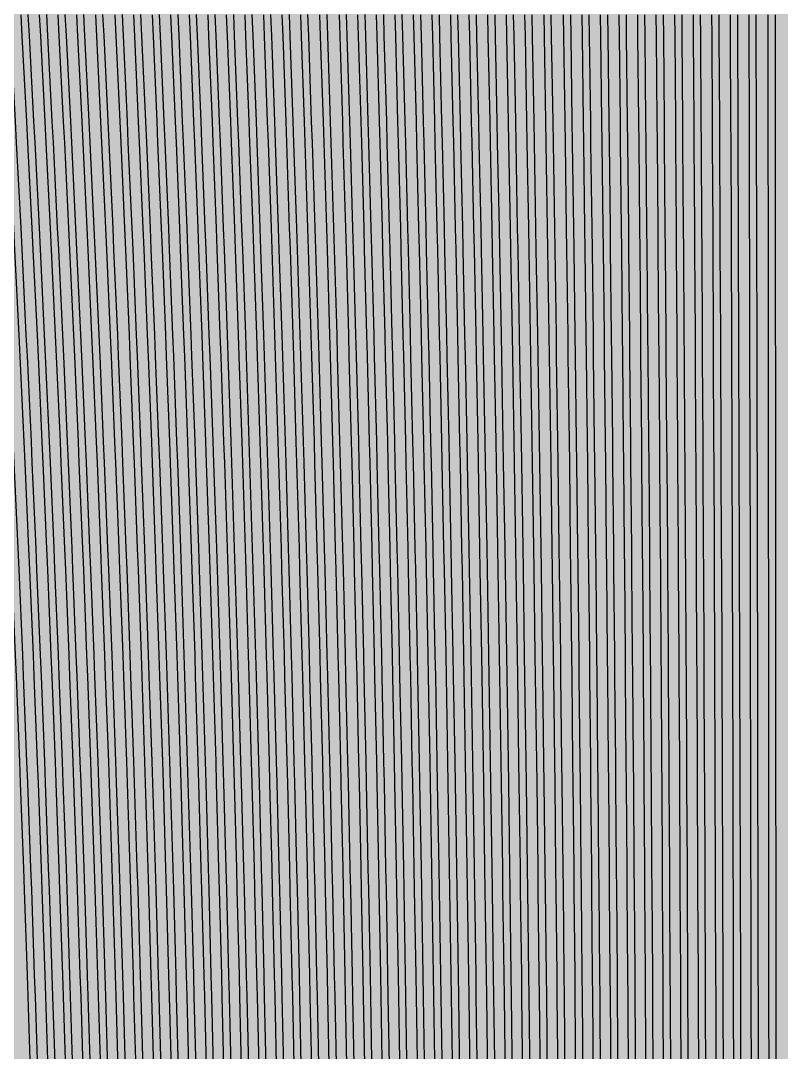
# Model space of a CAD drawing. Header units: metres. Extents: x -7240 to 10960, y -29667 to 1823.
# Drawn here: x 1637.8 to 1860.4, y -17289.4 to -16987.4 of the extents above; entities that cross this region are included whole.
import ezdxf

# ---------------------------------------------------------------- set-up
doc = ezdxf.new("R2010")
doc.units = ezdxf.units.M
doc.layers.add('Metal1', color=4, linetype='CONTINUOUS')
doc.layers.add('Polyimide', color=7, linetype='CONTINUOUS')

msp = doc.modelspace()

# ---------------------------------------------------------------- hatches: boundary and pattern name
at = {"layer": 'Polyimide'}
msp.add_hatch(color=7, dxfattribs=at).paths.add_polyline_path([(4088.45, -11806.89), (4098.72, -11851.21), (4115.58, -11893.47), (4138.63, -11932.7), (4167.35, -11967.99), (4201.08, -11998.53), (4239.03, -12023.62), (4280.35, -12042.68), (4349.18, -12073.73), (4413.2, -12113.76), (4471.26, -12162.04), (4522.3, -12217.69), (4565.39, -12279.7), (4599.74, -12346.94), (4624.73, -12418.19), (4639.91, -12492.16), (4645, -12567.5), (4639.91, -12642.84), (4624.73, -12716.8), (4599.74, -12788.06), (4565.39, -12855.3), (4522.3, -12917.31), (4471.26, -12972.96), (4413.2, -13021.24), (4349.18, -13061.27), (4280.35, -13092.32), (4239.03, -13111.38), (4201.08, -13136.47), (4167.35, -13167.01), (4138.63, -13202.3), (4115.58, -13241.52), (4098.72, -13283.78), (4088.45, -13328.11), (4085, -13373.48), (4085, -13567.5), (4099.45, -13861.55), (4142.64, -14152.77), (4214.18, -14438.35), (4313.36, -14715.55), (4439.24, -14981.69), (4590.59, -15234.21), (4765.97, -15470.68), (4963.68, -15688.82), (5181.82, -15886.53), (5418.29, -16061.91), (5670.81, -16213.26), (5936.95, -16339.14), (6214.15, -16438.32), (6499.73, -16509.85), (6790.95, -16553.05), (7085, -16567.5), (9960.38, -16567.5), (10038.79, -16571.35), (10116.45, -16582.87), (10192.6, -16601.95), (10266.52, -16628.4), (10337.49, -16661.96), (10404.83, -16702.32), (10467.89, -16749.09), (10526.06, -16801.81), (10578.78, -16859.98), (10625.55, -16923.04), (10665.91, -16990.38), (10699.48, -17061.35), (10725.93, -17135.27), (10745, -17211.43), (10756.52, -17289.08), (10760.38, -17367.5), (10760.38, -21957.3), (10721.61, -22012.91), (10685.97, -22070.59), (10653.58, -22130.14), (10624.53, -22191.39), (10598.92, -22254.16), (10576.82, -22318.25), (10558.3, -22383.46), (10543.41, -22449.6), (10532.21, -22516.46), (10524.72, -22583.84), (10520.97, -22651.53), (10520.97, -22719.32), (10524.72, -22787.01), (10532.21, -22854.38), (10543.41, -22921.24), (10558.3, -22987.38), (10576.82, -23052.6), (10598.92, -23116.68), (10624.53, -23179.45), (10653.58, -23240.71), (10685.97, -23300.26), (10721.61, -23357.93), (10760.38, -23413.54), (10760.38, -28667.5), (10756.52, -28745.91), (10745, -28823.57), (10725.93, -28899.73), (10699.48, -28973.65), (10665.91, -29044.62), (10625.55, -29111.96), (10578.78, -29175.01), (10526.06, -29233.19), (10467.89, -29285.91), (10404.83, -29332.68), (10337.49, -29373.04), (10266.52, -29406.6), (10192.6, -29433.05), (10116.45, -29452.13), (10038.79, -29463.65), (9960.38, -29467.5), (-6239.63, -29467.5), (-6318.04, -29463.65), (-6395.7, -29452.13), (-6471.85, -29433.05), (-6545.77, -29406.6), (-6616.74, -29373.04), (-6684.08, -29332.68), (-6747.14, -29285.91), (-6805.31, -29233.19), (-6858.03, -29175.01), (-6904.8, -29111.96), (-6945.16, -29044.62), (-6978.73, -28973.65), (-7005.18, -28899.73), (-7024.25, -28823.57), (-7035.77, -28745.91), (-7039.63, -28667.5), (-7039.63, -23426.32), (-6999.36, -23370.07), (-6962.33, -23311.63), (-6928.66, -23251.2), (-6898.45, -23188.96), (-6871.81, -23125.12), (-6848.81, -23059.88), (-6829.53, -22993.44), (-6814.04, -22926.02), (-6802.37, -22857.83), (-6794.57, -22789.09), (-6790.67, -22720.02), (-6790.67, -22650.84), (-6794.57, -22581.77), (-6802.37, -22513.03), (-6814.04, -22444.84), (-6829.53, -22377.42), (-6848.81, -22310.98), (-6871.81, -22245.74), (-6898.45, -22181.89), (-6928.66, -22119.66), (-6962.33, -22059.22), (-6999.36, -22000.79), (-7039.63, -21944.54), (-7039.63, -17367.5), (-7035.77, -17289.08), (-7024.25, -17211.43), (-7005.18, -17135.27), (-6978.73, -17061.35), (-6945.16, -16990.38), (-6904.8, -16923.04), (-6858.03, -16859.98), (-6805.31, -16801.81), (-6747.14, -16749.09), (-6684.08, -16702.32), (-6616.74, -16661.96), (-6545.77, -16628.4), (-6471.85, -16601.95), (-6395.7, -16582.87), (-6318.04, -16571.35), (-6239.63, -16567.5), (-3334, -16567.5), (-3039.95, -16553.05), (-2748.73, -16509.85), (-2463.15, -16438.32), (-2185.95, -16339.14), (-1919.81, -16213.26), (-1667.29, -16061.91), (-1430.82, -15886.53), (-1212.68, -15688.82), (-1014.97, -15470.68), (-839.59, -15234.21), (-688.24, -14981.69), (-562.36, -14715.55), (-463.18, -14438.35), (-391.64, -14152.77), (-348.45, -13861.55), (-334, -13567.5), (-334, -13373.48), (-337.45, -13328.11), (-347.72, -13283.78), (-364.58, -13241.52), (-387.63, -13202.3), (-416.35, -13167.01), (-450.08, -13136.47), (-488.03, -13111.38), (-529.35, -13092.32), (-529.35, -13092.32), (-598.18, -13061.27), (-662.2, -13021.24), (-720.26, -12972.96), (-771.3, -12917.31), (-814.39, -12855.3), (-848.74, -12788.06), (-873.73, -12716.8), (-888.91, -12642.84), (-894, -12567.5), (-888.91, -12492.16), (-873.73, -12418.19), (-848.74, -12346.94), (-814.39, -12279.7), (-771.3, -12217.69), (-720.26, -12162.04), (-662.2, -12113.76), (-598.18, -12073.73), (-529.35, -12042.68), (-488.03, -12023.62), (-450.08, -11998.53), (-416.35, -11967.99), (-387.63, -11932.7), (-364.58, -11893.47), (-347.72, -11851.21), (-337.45, -11806.89), (-334, -11761.52), (-334, -11074.31), (-337.45, -11028.94), (-347.72, -10984.62), (-364.58, -10942.36), (-387.63, -10903.13), (-416.35, -10867.84), (-450.08, -10837.3), (-488.03, -10812.21), (-529.35, -10793.16), (-529.35, -10793.16), (-598.18, -10762.1), (-662.2, -10722.07), (-720.26, -10673.8), (-771.3, -10618.15), (-814.39, -10556.13), (-848.74, -10488.89), (-873.73, -10417.64), (-888.91, -10343.67), (-894, -10268.33), (-888.91, -10192.99), (-873.73, -10119.03), (-848.74, -10047.77), (-814.39, -9980.53), (-771.3, -9918.52), (-720.26, -9862.87), (-662.2, -9814.59), (-598.18, -9774.56), (-529.35, -9743.51), (-488.03, -9724.45), (-450.08, -9699.36), (-416.35, -9668.82), (-387.63, -9633.53), (-364.58, -9594.31), (-347.72, -9552.05), (-337.45, -9507.72), (-334, -9462.35), (-334, -8775.14), (-337.45, -8729.78), (-347.72, -8685.45), (-364.58, -8643.19), (-387.63, -8603.96), (-416.35, -8568.68), (-450.08, -8538.14), (-488.03, -8513.05), (-529.35, -8493.99), (-529.35, -8493.99), (-598.18, -8462.94), (-662.2, -8422.91), (-720.26, -8374.63), (-771.3, -8318.98), (-814.39, -8256.97), (-848.74, -8189.73), (-873.73, -8118.47), (-888.91, -8044.5), (-894, -7969.17), (-888.91, -7893.83), (-873.73, -7819.86), (-848.74, -7748.61), (-814.39, -7681.36), (-771.3, -7619.35), (-720.26, -7563.7), (-662.2, -7515.42), (-598.18, -7475.4), (-529.35, -7444.34), (-529.35, -7444.34), (-488.03, -7425.28), (-450.08, -7400.2), (-416.35, -7369.66), (-387.63, -7334.37), (-364.58, -7295.14), (-347.72, -7252.88), (-337.45, -7208.56), (-334, -7163.19), (-334, -6475.98), (-337.45, -6430.61), (-347.72, -6386.29), (-364.58, -6344.02), (-387.63, -6304.8), (-416.35, -6269.51), (-450.08, -6238.97), (-488.03, -6213.88), (-529.35, -6194.82), (-529.35, -6194.82), (-598.18, -6163.77), (-662.2, -6123.74), (-720.26, -6075.46), (-771.3, -6019.81), (-814.39, -5957.8), (-848.74, -5890.56), (-873.73, -5819.31), (-888.91, -5745.34), (-894, -5670), (-888.91, -5594.66), (-873.73, -5520.69), (-848.74, -5449.44), (-814.39, -5382.2), (-771.3, -5320.19), (-720.26, -5264.54), (-662.2, -5216.26), (-598.18, -5176.23), (-529.35, -5145.18), (-529.35, -5145.18), (-488.03, -5126.12), (-450.08, -5101.03), (-416.35, -5070.49), (-387.63, -5035.2), (-364.58, -4995.98), (-347.72, -4953.71), (-337.45, -4909.39), (-334, -4864.02), (-334, 380), (-334, 1522.5), (-289, 1522.5), (-288.78, 1515.63), (-288.1, 1508.79), (-286.98, 1502.02), (-285.42, 1495.32), (-283.43, 1488.75), (-281.01, 1482.32), (-278.17, 1476.06), (-274.93, 1470), (-271.3, 1464.17), (-267.3, 1458.58), (-262.94, 1453.27), (-258.25, 1448.25), (-253.23, 1443.56), (-247.92, 1439.2), (-242.33, 1435.2), (-236.5, 1431.57), (-230.44, 1428.33), (-224.18, 1425.49), (-217.75, 1423.07), (-211.18, 1421.08), (-204.48, 1419.52), (-197.71, 1418.4), (-190.87, 1417.72), (-184, 1417.5), (-177.13, 1417.72), (-170.29, 1418.4), (-163.52, 1419.52), (-156.82, 1421.08), (-150.25, 1423.07), (-143.82, 1425.49), (-137.56, 1428.33), (-131.5, 1431.57), (-125.67, 1435.2), (-120.08, 1439.2), (-114.77, 1443.56), (-109.75, 1448.25), (-105.06, 1453.27), (-100.7, 1458.58), (-96.7, 1464.17), (-93.07, 1470), (-89.83, 1476.06), (-86.99, 1482.32), (-84.57, 1488.75), (-82.58, 1495.32), (-81.02, 1502.02), (-79.9, 1508.79), (-79.22, 1515.63), (-79, 1522.5), (1786, 1522.5), (3835, 1522.5), (3835.21, 1529.04), (3835.86, 1535.55), (3836.92, 1542.01), (3838.41, 1548.38), (3840.31, 1554.64), (3842.61, 1560.77), (3845.31, 1566.73), (3848.4, 1572.5), (3851.85, 1578.06), (3855.66, 1583.38), (3859.82, 1588.43), (3864.29, 1593.21), (3869.07, 1597.68), (3874.12, 1601.84), (3879.44, 1605.65), (3885, 1609.1), (3890.77, 1612.19), (3896.73, 1614.89), (3902.86, 1617.19), (3909.12, 1619.09), (3915.49, 1620.58), (3921.95, 1621.64), (3928.46, 1622.29), (3935, 1622.5), (3941.54, 1622.29), (3948.05, 1621.64), (3954.51, 1620.58), (3960.88, 1619.09), (3967.14, 1617.19), (3973.27, 1614.89), (3979.23, 1612.19), (3985, 1609.1), (3990.56, 1605.65), (3995.88, 1601.84), (4000.93, 1597.68), (4005.71, 1593.21), (4010.18, 1588.43), (4014.34, 1583.38), (4018.15, 1578.06), (4021.6, 1572.5), (4024.69, 1566.73), (4027.39, 1560.77), (4029.69, 1554.64), (4031.59, 1548.38), (4033.08, 1542.01), (4034.14, 1535.55), (4034.79, 1529.04), (4035, 1522.5), (4085, 1522.5), (4085, 380), (4085, 330), (4085, -4864.02), (4088.45, -4909.39), (4098.72, -4953.71), (4115.58, -4995.98), (4138.63, -5035.2), (4167.35, -5070.49), (4201.08, -5101.03), (4239.03, -5126.12), (4280.35, -5145.18), (4280.35, -5145.18), (4349.18, -5176.23), (4413.2, -5216.26), (4471.26, -5264.54), (4522.3, -5320.19), (4565.39, -5382.2), (4599.74, -5449.44), (4624.73, -5520.69), (4639.91, -5594.66), (4645, -5670), (4639.91, -5745.34), (4624.73, -5819.31), (4599.74, -5890.56), (4565.39, -5957.8), (4522.3, -6019.81), (4471.26, -6075.46), (4413.2, -6123.74), (4349.18, -6163.77), (4280.35, -6194.82), (4239.03, -6213.88), (4201.08, -6238.97), (4167.35, -6269.51), (4138.63, -6304.8), (4115.58, -6344.02), (4098.72, -6386.29), (4088.45, -6430.61), (4085, -6475.98), (4085, -11761.52), (4088.45, -11806.89)])

# ---------------------------------------------------------------- linework, layer by layer
at = {"layer": 'Metal1'}
for points in [[(1640.78, -17298.08), (1639.98, -17273.09), (1639.77, -17266.84), (1638.91, -17241.85), (1638.68, -17235.61), (1637.75, -17210.62), (1637.51, -17204.37), (1636.52, -17179.38), (1636.26, -17173.13), (1635.2, -17148.14), (1634.93, -17141.89), (1633.8, -17116.9), (1633.51, -17110.65), (1632.32, -17085.66), (1632.01, -17079.41), (1630.76, -17054.42), (1630.43, -17048.18), (1629.11, -17023.19), (1628.77, -17016.94), (1627.37, -16991.95), (1627.02, -16985.7)], [(1629.01, -16985.58), (1629.37, -16991.84), (1630.77, -17016.83), (1631.11, -17023.08), (1632.43, -17048.07), (1632.75, -17054.32), (1634.01, -17079.32), (1634.32, -17085.57), (1635.51, -17110.56), (1635.8, -17116.81), (1636.93, -17141.8), (1637.2, -17148.05), (1638.26, -17173.05), (1638.52, -17179.3), (1639.51, -17204.29), (1639.75, -17210.54), (1640.68, -17235.53), (1640.91, -17241.78), (1641.77, -17266.78), (1641.98, -17273.03), (1642.78, -17298.02)], [(1645.92, -17298.08), (1645.13, -17273.09), (1644.93, -17266.84), (1644.08, -17241.85), (1643.86, -17235.61), (1642.95, -17210.61), (1642.71, -17204.37), (1641.74, -17179.38), (1641.49, -17173.13), (1640.45, -17148.14), (1640.19, -17141.89), (1639.08, -17116.9), (1638.8, -17110.65), (1637.64, -17085.66), (1637.34, -17079.41), (1636.11, -17054.42), (1635.79, -17048.18), (1634.49, -17023.19), (1634.16, -17016.94), (1632.8, -16991.95), (1632.45, -16985.7)], [(1634.44, -16985.59), (1634.79, -16991.84), (1636.16, -17016.83), (1636.49, -17023.08), (1637.79, -17048.07), (1638.1, -17054.32), (1639.33, -17079.32), (1639.63, -17085.57), (1640.8, -17110.56), (1641.08, -17116.81), (1642.18, -17141.8), (1642.45, -17148.05), (1643.49, -17173.05), (1643.74, -17179.3), (1644.71, -17204.29), (1644.95, -17210.54), (1645.86, -17235.53), (1646.08, -17241.78), (1646.93, -17266.78), (1647.13, -17273.03), (1647.92, -17298.02)], [(1651.05, -17298.08), (1650.28, -17273.09), (1650.08, -17266.84), (1649.25, -17241.85), (1649.04, -17235.6), (1648.15, -17210.61), (1647.92, -17204.37), (1646.97, -17179.38), (1646.72, -17173.13), (1645.71, -17148.14), (1645.44, -17141.89), (1644.37, -17116.9), (1644.09, -17110.65), (1642.95, -17085.66), (1642.66, -17079.41), (1641.45, -17054.42), (1641.15, -17048.17), (1639.88, -17023.18), (1639.55, -17016.94), (1638.22, -16991.95), (1637.88, -16985.7)], [(1639.87, -16985.59), (1640.22, -16991.84), (1641.55, -17016.83), (1641.87, -17023.08), (1643.14, -17048.07), (1643.45, -17054.32), (1644.66, -17079.32), (1644.95, -17085.57), (1646.09, -17110.56), (1646.37, -17116.81), (1647.44, -17141.8), (1647.7, -17148.05), (1648.72, -17173.05), (1648.96, -17179.3), (1649.92, -17204.29), (1650.15, -17210.54), (1651.04, -17235.53), (1651.25, -17241.78), (1652.08, -17266.78), (1652.28, -17273.03), (1653.05, -17298.02)], [(1656.18, -17298.08), (1655.43, -17273.09), (1655.23, -17266.84), (1654.42, -17241.85), (1654.21, -17235.6), (1653.34, -17210.61), (1653.12, -17204.37), (1652.19, -17179.37), (1651.95, -17173.13), (1650.96, -17148.14), (1650.7, -17141.89), (1649.65, -17116.9), (1649.38, -17110.65), (1648.27, -17085.66), (1647.98, -17079.41), (1646.8, -17054.42), (1646.5, -17048.17), (1645.26, -17023.18), (1644.94, -17016.93), (1643.64, -16991.94), (1643.31, -16985.7)], [(1645.3, -16985.59), (1645.64, -16991.84), (1646.94, -17016.83), (1647.26, -17023.08), (1648.5, -17048.07), (1648.8, -17054.33), (1649.98, -17079.32), (1650.26, -17085.57), (1651.38, -17110.56), (1651.65, -17116.81), (1652.7, -17141.81), (1652.96, -17148.06), (1653.95, -17173.05), (1654.19, -17179.3), (1655.12, -17204.29), (1655.34, -17210.54), (1656.21, -17235.54), (1656.42, -17241.79), (1657.23, -17266.78), (1657.43, -17273.03), (1658.18, -17298.02)], [(1661.31, -17298.08), (1660.58, -17273.09), (1660.39, -17266.84), (1659.6, -17241.85), (1659.39, -17235.6), (1658.54, -17210.61), (1658.32, -17204.36), (1657.41, -17179.37), (1657.18, -17173.13), (1656.21, -17148.14), (1655.96, -17141.89), (1654.93, -17116.9), (1654.67, -17110.65), (1653.58, -17085.66), (1653.3, -17079.41), (1652.15, -17054.42), (1651.86, -17048.17), (1650.65, -17023.18), (1650.34, -17016.93), (1649.06, -16991.94), (1648.74, -16985.69)], [(1650.73, -16985.59), (1651.06, -16991.84), (1652.33, -17016.83), (1652.64, -17023.08), (1653.85, -17048.08), (1654.15, -17054.33), (1655.3, -17079.32), (1655.58, -17085.57), (1656.67, -17110.56), (1656.93, -17116.81), (1657.96, -17141.81), (1658.21, -17148.06), (1659.18, -17173.05), (1659.41, -17179.3), (1660.32, -17204.29), (1660.54, -17210.54), (1661.39, -17235.54), (1661.6, -17241.79), (1662.39, -17266.78), (1662.58, -17273.03), (1663.31, -17298.02)], [(1666.44, -17298.08), (1665.73, -17273.09), (1665.54, -17266.84), (1664.77, -17241.85), (1664.57, -17235.6), (1663.74, -17210.61), (1663.53, -17204.36), (1662.64, -17179.37), (1662.41, -17173.12), (1661.46, -17148.13), (1661.22, -17141.89), (1660.22, -17116.9), (1659.96, -17110.65), (1658.9, -17085.66), (1658.62, -17079.41), (1657.5, -17054.42), (1657.21, -17048.17), (1656.03, -17023.18), (1655.73, -17016.93), (1654.49, -16991.94), (1654.17, -16985.69)], [(1656.16, -16985.59), (1656.48, -16991.84), (1657.73, -17016.83), (1658.03, -17023.08), (1659.21, -17048.08), (1659.5, -17054.33), (1660.62, -17079.32), (1660.89, -17085.57), (1661.96, -17110.56), (1662.22, -17116.81), (1663.22, -17141.81), (1663.46, -17148.06), (1664.41, -17173.05), (1664.64, -17179.3), (1665.52, -17204.29), (1665.74, -17210.54), (1666.57, -17235.54), (1666.77, -17241.79), (1667.54, -17266.78), (1667.73, -17273.03), (1668.44, -17298.02)], [(1671.62, -17298.08), (1670.93, -17273.09), (1670.75, -17266.84), (1670.01, -17241.85), (1669.81, -17235.6), (1669.01, -17210.61), (1668.8, -17204.36), (1667.95, -17179.37), (1667.72, -17173.12), (1666.81, -17148.13), (1666.58, -17141.88), (1665.61, -17116.89), (1665.36, -17110.65), (1664.33, -17085.66), (1664.07, -17079.41), (1662.98, -17054.42), (1662.7, -17048.17), (1661.56, -17023.18), (1661.27, -17016.93), (1660.07, -16991.94), (1659.76, -16985.69)], [(1661.76, -16985.59), (1662.06, -16991.84), (1663.26, -17016.84), (1663.56, -17023.09), (1664.7, -17048.08), (1664.98, -17054.33), (1666.06, -17079.32), (1666.33, -17085.57), (1667.35, -17110.57), (1667.6, -17116.82), (1668.57, -17141.81), (1668.81, -17148.06), (1669.72, -17173.05), (1669.95, -17179.3), (1670.8, -17204.29), (1671.01, -17210.54), (1671.81, -17235.54), (1672.01, -17241.79), (1672.75, -17266.78), (1672.93, -17273.03), (1673.62, -17298.02)], [(1676.84, -17298.08), (1676.18, -17273.09), (1676, -17266.84), (1675.29, -17241.85), (1675.1, -17235.6), (1674.33, -17210.61), (1674.13, -17204.36), (1673.31, -17179.37), (1673.1, -17173.12), (1672.22, -17148.13), (1672, -17141.88), (1671.07, -17116.89), (1670.83, -17110.64), (1669.84, -17085.65), (1669.59, -17079.41), (1668.55, -17054.42), (1668.28, -17048.17), (1667.19, -17023.18), (1666.9, -17016.93), (1665.75, -16991.94), (1665.46, -16985.69)], [(1667.45, -16985.59), (1667.75, -16991.84), (1668.9, -17016.84), (1669.18, -17023.09), (1670.28, -17048.08), (1670.55, -17054.33), (1671.59, -17079.32), (1671.84, -17085.57), (1672.82, -17110.57), (1673.06, -17116.82), (1674, -17141.81), (1674.22, -17148.06), (1675.1, -17173.05), (1675.31, -17179.3), (1676.13, -17204.3), (1676.33, -17210.55), (1677.1, -17235.54), (1677.29, -17241.79), (1678, -17266.78), (1678.17, -17273.03), (1678.84, -17298.03)], [(1681.97, -17298.08), (1681.32, -17273.09), (1681.16, -17266.84), (1680.46, -17241.85), (1680.28, -17235.6), (1679.53, -17210.61), (1679.34, -17204.36), (1678.53, -17179.37), (1678.33, -17173.12), (1677.47, -17148.13), (1677.26, -17141.88), (1676.35, -17116.89), (1676.12, -17110.64), (1675.16, -17085.65), (1674.91, -17079.4), (1673.9, -17054.41), (1673.64, -17048.17), (1672.57, -17023.18), (1672.3, -17016.93), (1671.17, -16991.94), (1670.89, -16985.69)], [(1672.88, -16985.6), (1673.17, -16991.85), (1674.29, -17016.84), (1674.57, -17023.09), (1675.64, -17048.08), (1675.9, -17054.33), (1676.91, -17079.32), (1677.16, -17085.58), (1678.11, -17110.57), (1678.35, -17116.82), (1679.25, -17141.81), (1679.47, -17148.06), (1680.33, -17173.05), (1680.53, -17179.3), (1681.33, -17204.3), (1681.53, -17210.55), (1682.28, -17235.54), (1682.46, -17241.79), (1683.16, -17266.78), (1683.32, -17273.03), (1683.97, -17298.03)], [(1687.1, -17298.08), (1686.47, -17273.08), (1686.31, -17266.84), (1685.63, -17241.85), (1685.46, -17235.6), (1684.73, -17210.61), (1684.54, -17204.36), (1683.76, -17179.37), (1683.56, -17173.12), (1682.73, -17148.13), (1682.51, -17141.88), (1681.63, -17116.89), (1681.41, -17110.64), (1680.47, -17085.65), (1680.23, -17079.4), (1679.25, -17054.41), (1678.99, -17048.16), (1677.95, -17023.17), (1677.69, -17016.93), (1676.6, -16991.94), (1676.32, -16985.69)], [(1678.31, -16985.6), (1678.59, -16991.85), (1679.69, -17016.84), (1679.95, -17023.09), (1680.99, -17048.08), (1681.24, -17054.33), (1682.23, -17079.33), (1682.47, -17085.58), (1683.4, -17110.57), (1683.63, -17116.82), (1684.51, -17141.81), (1684.73, -17148.06), (1685.56, -17173.05), (1685.76, -17179.3), (1686.54, -17204.3), (1686.73, -17210.55), (1687.46, -17235.54), (1687.63, -17241.79), (1688.31, -17266.78), (1688.47, -17273.03), (1689.1, -17298.03)], [(1692.23, -17298.08), (1691.62, -17273.08), (1691.46, -17266.84), (1690.8, -17241.85), (1690.63, -17235.6), (1689.92, -17210.61), (1689.74, -17204.36), (1688.98, -17179.37), (1688.79, -17173.12), (1687.98, -17148.13), (1687.77, -17141.88), (1686.92, -17116.89), (1686.69, -17110.64), (1685.79, -17085.65), (1685.55, -17079.4), (1684.59, -17054.41), (1684.35, -17048.16), (1683.34, -17023.17), (1683.08, -17016.92), (1682.02, -16991.93), (1681.75, -16985.69)], [(1683.74, -16985.6), (1684.02, -16991.85), (1685.08, -17016.84), (1685.34, -17023.09), (1686.35, -17048.08), (1686.59, -17054.33), (1687.55, -17079.33), (1687.79, -17085.58), (1688.69, -17110.57), (1688.91, -17116.82), (1689.77, -17141.81), (1689.98, -17148.06), (1690.79, -17173.06), (1690.98, -17179.31), (1691.74, -17204.3), (1691.92, -17210.55), (1692.63, -17235.54), (1692.8, -17241.79), (1693.46, -17266.78), (1693.62, -17273.03), (1694.23, -17298.03)], [(1697.37, -17298.07), (1696.77, -17273.08), (1696.62, -17266.84), (1695.98, -17241.84), (1695.81, -17235.6), (1695.12, -17210.61), (1694.94, -17204.36), (1694.21, -17179.37), (1694.02, -17173.12), (1693.23, -17148.13), (1693.03, -17141.88), (1692.2, -17116.89), (1691.98, -17110.64), (1691.1, -17085.65), (1690.88, -17079.4), (1689.94, -17054.41), (1689.7, -17048.16), (1688.72, -17023.17), (1688.47, -17016.92), (1687.44, -16991.93), (1687.18, -16985.68)], [(1689.17, -16985.6), (1689.44, -16991.85), (1690.47, -17016.84), (1690.72, -17023.09), (1691.7, -17048.09), (1691.94, -17054.34), (1692.87, -17079.33), (1693.1, -17085.58), (1693.98, -17110.57), (1694.2, -17116.82), (1695.03, -17141.81), (1695.23, -17148.06), (1696.02, -17173.06), (1696.21, -17179.31), (1696.94, -17204.3), (1697.12, -17210.55), (1697.81, -17235.54), (1697.98, -17241.79), (1698.62, -17266.79), (1698.77, -17273.03), (1699.37, -17298.03)], [(1702.5, -17298.07), (1701.92, -17273.08), (1701.77, -17266.83), (1701.15, -17241.84), (1700.99, -17235.6), (1700.32, -17210.6), (1700.15, -17204.36), (1699.43, -17179.37), (1699.25, -17173.12), (1698.49, -17148.13), (1698.29, -17141.88), (1697.48, -17116.89), (1697.27, -17110.64), (1696.42, -17085.65), (1696.2, -17079.4), (1695.29, -17054.41), (1695.06, -17048.16), (1694.11, -17023.17), (1693.86, -17016.92), (1692.86, -16991.93), (1692.61, -16985.68)], [(1694.6, -16985.6), (1694.86, -16991.85), (1695.86, -17016.84), (1696.11, -17023.09), (1697.06, -17048.09), (1697.29, -17054.34), (1698.2, -17079.33), (1698.42, -17085.58), (1699.27, -17110.57), (1699.48, -17116.82), (1700.29, -17141.81), (1700.49, -17148.06), (1701.25, -17173.06), (1701.43, -17179.31), (1702.15, -17204.3), (1702.32, -17210.55), (1702.99, -17235.54), (1703.15, -17241.79), (1703.77, -17266.79), (1703.92, -17273.04), (1704.5, -17298.03)], [(1707.63, -17298.07), (1707.07, -17273.08), (1706.93, -17266.83), (1706.32, -17241.84), (1706.17, -17235.59), (1705.52, -17210.6), (1705.35, -17204.36), (1704.66, -17179.36), (1704.48, -17173.12), (1703.74, -17148.13), (1703.55, -17141.88), (1702.76, -17116.89), (1702.56, -17110.64), (1701.73, -17085.65), (1701.52, -17079.4), (1700.64, -17054.41), (1700.42, -17048.16), (1699.49, -17023.17), (1699.26, -17016.92), (1698.29, -16991.93), (1698.04, -16985.68)], [(1700.03, -16985.6), (1700.28, -16991.85), (1701.25, -17016.84), (1701.49, -17023.09), (1702.42, -17048.09), (1702.64, -17054.34), (1703.52, -17079.33), (1703.73, -17085.58), (1704.56, -17110.57), (1704.76, -17116.82), (1705.55, -17141.82), (1705.74, -17148.07), (1706.48, -17173.06), (1706.66, -17179.31), (1707.35, -17204.3), (1707.52, -17210.55), (1708.16, -17235.54), (1708.32, -17241.79), (1708.93, -17266.79), (1709.07, -17273.04), (1709.63, -17298.03)], [(1712.76, -17298.07), (1712.22, -17273.08), (1712.08, -17266.83), (1711.49, -17241.84), (1711.34, -17235.59), (1710.71, -17210.6), (1710.55, -17204.35), (1709.88, -17179.36), (1709.71, -17173.12), (1708.99, -17148.12), (1708.81, -17141.88), (1708.05, -17116.89), (1707.85, -17110.64), (1707.05, -17085.65), (1706.84, -17079.4), (1705.99, -17054.41), (1705.77, -17048.16), (1704.88, -17023.17), (1704.65, -17016.92), (1703.71, -16991.93), (1703.47, -16985.68)], [(1705.46, -16985.6), (1705.71, -16991.85), (1706.65, -17016.85), (1706.88, -17023.1), (1707.77, -17048.09), (1707.99, -17054.34), (1708.84, -17079.33), (1709.05, -17085.58), (1709.85, -17110.57), (1710.05, -17116.82), (1710.81, -17141.82), (1710.99, -17148.07), (1711.71, -17173.06), (1711.88, -17179.31), (1712.55, -17204.3), (1712.71, -17210.55), (1713.34, -17235.54), (1713.49, -17241.79), (1714.08, -17266.79), (1714.22, -17273.04), (1714.76, -17298.03)], [(1717.89, -17298.07), (1717.37, -17273.08), (1717.23, -17266.83), (1716.67, -17241.84), (1716.52, -17235.59), (1715.91, -17210.6), (1715.75, -17204.35), (1715.1, -17179.36), (1714.94, -17173.11), (1714.24, -17148.12), (1714.07, -17141.88), (1713.33, -17116.88), (1713.14, -17110.64), (1712.36, -17085.65), (1712.16, -17079.4), (1711.34, -17054.41), (1711.13, -17048.16), (1710.26, -17023.17), (1710.04, -17016.92), (1709.13, -16991.93), (1708.9, -16985.68)], [(1710.89, -16985.6), (1711.13, -16991.85), (1712.04, -17016.85), (1712.26, -17023.1), (1713.13, -17048.09), (1713.34, -17054.34), (1714.16, -17079.33), (1714.36, -17085.58), (1715.14, -17110.58), (1715.33, -17116.82), (1716.06, -17141.82), (1716.24, -17148.07), (1716.94, -17173.06), (1717.1, -17179.31), (1717.75, -17204.3), (1717.91, -17210.55), (1718.52, -17235.55), (1718.67, -17241.79), (1719.23, -17266.79), (1719.37, -17273.04), (1719.89, -17298.03)], [(1723.03, -17298.07), (1722.52, -17273.08), (1722.39, -17266.83), (1721.84, -17241.84), (1721.7, -17235.59), (1721.11, -17210.6), (1720.96, -17204.35), (1720.33, -17179.36), (1720.17, -17173.11), (1719.5, -17148.12), (1719.32, -17141.87), (1718.61, -17116.88), (1718.43, -17110.64), (1717.68, -17085.64), (1717.48, -17079.4), (1716.69, -17054.4), (1716.48, -17048.16), (1715.65, -17023.17), (1715.43, -17016.92), (1714.55, -16991.93), (1714.33, -16985.68)], [(1716.32, -16985.61), (1716.55, -16991.86), (1717.43, -17016.85), (1717.65, -17023.1), (1718.48, -17048.09), (1718.69, -17054.34), (1719.48, -17079.33), (1719.68, -17085.58), (1720.43, -17110.58), (1720.61, -17116.83), (1721.32, -17141.82), (1721.5, -17148.07), (1722.17, -17173.06), (1722.33, -17179.31), (1722.96, -17204.3), (1723.11, -17210.55), (1723.7, -17235.55), (1723.84, -17241.8), (1724.39, -17266.79), (1724.52, -17273.04), (1725.03, -17298.03)], [(1728.16, -17298.07), (1727.67, -17273.08), (1727.54, -17266.83), (1727.01, -17241.84), (1726.88, -17235.59), (1726.31, -17210.6), (1726.16, -17204.35), (1725.55, -17179.36), (1725.4, -17173.11), (1724.75, -17148.12), (1724.58, -17141.87), (1723.9, -17116.88), (1723.72, -17110.63), (1722.99, -17085.64), (1722.81, -17079.4), (1722.04, -17054.4), (1721.84, -17048.16), (1721.03, -17023.16), (1720.82, -17016.92), (1719.97, -16991.93), (1719.76, -16985.68)], [(1721.75, -16985.61), (1721.97, -16991.86), (1722.82, -17016.85), (1723.03, -17023.1), (1723.84, -17048.09), (1724.04, -17054.34), (1724.8, -17079.33), (1724.99, -17085.58), (1725.72, -17110.58), (1725.9, -17116.83), (1726.58, -17141.82), (1726.75, -17148.07), (1727.4, -17173.06), (1727.55, -17179.31), (1728.16, -17204.3), (1728.31, -17210.55), (1728.87, -17235.55), (1729.01, -17241.8), (1729.54, -17266.79), (1729.67, -17273.04), (1730.16, -17298.03)], [(1733.34, -17298.07), (1732.87, -17273.08), (1732.75, -17266.83), (1732.25, -17241.84), (1732.12, -17235.59), (1731.58, -17210.6), (1731.44, -17204.35), (1730.86, -17179.36), (1730.71, -17173.11), (1730.1, -17148.12), (1729.94, -17141.87), (1729.29, -17116.88), (1729.12, -17110.63), (1728.43, -17085.64), (1728.25, -17079.39), (1727.52, -17054.4), (1727.33, -17048.15), (1726.56, -17023.16), (1726.36, -17016.91), (1725.55, -16991.92), (1725.35, -16985.68)], [(1727.35, -16985.61), (1727.55, -16991.86), (1728.36, -17016.85), (1728.56, -17023.1), (1729.33, -17048.09), (1729.52, -17054.34), (1730.25, -17079.34), (1730.42, -17085.59), (1731.12, -17110.58), (1731.28, -17116.83), (1731.94, -17141.82), (1732.1, -17148.07), (1732.71, -17173.06), (1732.86, -17179.31), (1733.44, -17204.31), (1733.58, -17210.56), (1734.12, -17235.55), (1734.25, -17241.8), (1734.75, -17266.79), (1734.87, -17273.04), (1735.34, -17298.03)], [(1738.55, -17298.07), (1738.12, -17273.08), (1738, -17266.83), (1737.53, -17241.84), (1737.41, -17235.59), (1736.9, -17210.6), (1736.77, -17204.35), (1736.23, -17179.36), (1736.09, -17173.11), (1735.51, -17148.12), (1735.36, -17141.87), (1734.75, -17116.88), (1734.59, -17110.63), (1733.94, -17085.64), (1733.77, -17079.39), (1733.08, -17054.4), (1732.91, -17048.15), (1732.19, -17023.16), (1732, -17016.91), (1731.24, -16991.92), (1731.05, -16985.67)], [(1733.04, -16985.61), (1733.24, -16991.86), (1734, -17016.85), (1734.18, -17023.1), (1734.91, -17048.1), (1735.08, -17054.34), (1735.77, -17079.34), (1735.94, -17085.59), (1736.59, -17110.58), (1736.74, -17116.83), (1737.36, -17141.82), (1737.51, -17148.07), (1738.09, -17173.06), (1738.23, -17179.31), (1738.77, -17204.31), (1738.9, -17210.56), (1739.41, -17235.55), (1739.53, -17241.8), (1740, -17266.79), (1740.12, -17273.04), (1740.55, -17298.03)], [(1743.69, -17298.07), (1743.26, -17273.08), (1743.16, -17266.83), (1742.7, -17241.84), (1742.58, -17235.59), (1742.1, -17210.6), (1741.97, -17204.35), (1741.45, -17179.36), (1741.32, -17173.11), (1740.76, -17148.12), (1740.62, -17141.87), (1740.03, -17116.88), (1739.88, -17110.63), (1739.25, -17085.64), (1739.09, -17079.39), (1738.43, -17054.4), (1738.26, -17048.15), (1737.57, -17023.16), (1737.39, -17016.91), (1736.66, -16991.92), (1736.48, -16985.67)], [(1738.47, -16985.61), (1738.66, -16991.86), (1739.39, -17016.85), (1739.57, -17023.1), (1740.26, -17048.1), (1740.43, -17054.35), (1741.09, -17079.34), (1741.25, -17085.59), (1741.88, -17110.58), (1742.03, -17116.83), (1742.62, -17141.82), (1742.76, -17148.07), (1743.32, -17173.07), (1743.45, -17179.31), (1743.97, -17204.31), (1744.1, -17210.56), (1744.58, -17235.55), (1744.7, -17241.8), (1745.16, -17266.79), (1745.26, -17273.04), (1745.68, -17298.03)], [(1748.82, -17298.07), (1748.41, -17273.08), (1748.31, -17266.83), (1747.87, -17241.84), (1747.76, -17235.59), (1747.29, -17210.6), (1747.17, -17204.35), (1746.67, -17179.36), (1746.55, -17173.11), (1746.01, -17148.12), (1745.88, -17141.87), (1745.31, -17116.88), (1745.17, -17110.63), (1744.57, -17085.64), (1744.41, -17079.39), (1743.78, -17054.4), (1743.62, -17048.15), (1742.96, -17023.16), (1742.78, -17016.91), (1742.08, -16991.92), (1741.91, -16985.67)], [(1743.9, -16985.61), (1744.08, -16991.86), (1744.78, -17016.86), (1744.95, -17023.1), (1745.62, -17048.1), (1745.78, -17054.35), (1746.41, -17079.34), (1746.57, -17085.59), (1747.17, -17110.58), (1747.31, -17116.83), (1747.88, -17141.82), (1748.01, -17148.07), (1748.55, -17173.07), (1748.67, -17179.32), (1749.17, -17204.31), (1749.29, -17210.56), (1749.76, -17235.55), (1749.87, -17241.8), (1750.31, -17266.79), (1750.41, -17273.04), (1750.82, -17298.04)], [(1753.95, -17298.07), (1753.56, -17273.07), (1753.46, -17266.83), (1753.05, -17241.83), (1752.94, -17235.59), (1752.49, -17210.6), (1752.38, -17204.35), (1751.9, -17179.36), (1751.78, -17173.11), (1751.27, -17148.12), (1751.14, -17141.87), (1750.59, -17116.88), (1750.46, -17110.63), (1749.88, -17085.64), (1749.74, -17079.39), (1749.13, -17054.4), (1748.98, -17048.15), (1748.34, -17023.16), (1748.18, -17016.91), (1747.51, -16991.92), (1747.34, -16985.67)], [(1749.33, -16985.61), (1749.51, -16991.86), (1750.18, -17016.86), (1750.34, -17023.11), (1750.98, -17048.1), (1751.13, -17054.35), (1751.74, -17079.34), (1751.88, -17085.59), (1752.45, -17110.58), (1752.59, -17116.83), (1753.13, -17141.83), (1753.27, -17148.07), (1753.78, -17173.07), (1753.9, -17179.32), (1754.38, -17204.31), (1754.49, -17210.56), (1754.94, -17235.55), (1755.05, -17241.8), (1755.46, -17266.79), (1755.56, -17273.04), (1755.95, -17298.04)], [(1759.08, -17298.07), (1758.71, -17273.07), (1758.62, -17266.83), (1758.22, -17241.83), (1758.12, -17235.59), (1757.69, -17210.59), (1757.58, -17204.35), (1757.12, -17179.35), (1757.01, -17173.11), (1756.52, -17148.11), (1756.39, -17141.87), (1755.88, -17116.88), (1755.74, -17110.63), (1755.2, -17085.64), (1755.06, -17079.39), (1754.48, -17054.4), (1754.33, -17048.15), (1753.72, -17023.16), (1753.57, -17016.91), (1752.93, -16991.92), (1752.77, -16985.67)], [(1754.76, -16985.62), (1754.93, -16991.86), (1755.57, -17016.86), (1755.72, -17023.11), (1756.33, -17048.1), (1756.48, -17054.35), (1757.06, -17079.34), (1757.2, -17085.59), (1757.74, -17110.58), (1757.88, -17116.83), (1758.39, -17141.83), (1758.52, -17148.08), (1759, -17173.07), (1759.12, -17179.32), (1759.58, -17204.31), (1759.69, -17210.56), (1760.12, -17235.55), (1760.22, -17241.8), (1760.62, -17266.79), (1760.71, -17273.04), (1761.08, -17298.04)], [(1764.21, -17298.06), (1763.86, -17273.07), (1763.77, -17266.83), (1763.39, -17241.83), (1763.29, -17235.59), (1762.89, -17210.59), (1762.78, -17204.35), (1762.35, -17179.35), (1762.24, -17173.11), (1761.77, -17148.11), (1761.65, -17141.87), (1761.16, -17116.87), (1761.03, -17110.63), (1760.51, -17085.63), (1760.38, -17079.39), (1759.83, -17054.39), (1759.69, -17048.15), (1759.11, -17023.15), (1758.96, -17016.91), (1758.35, -16991.92), (1758.2, -16985.67)], [(1760.19, -16985.62), (1760.35, -16991.87), (1760.96, -17016.86), (1761.11, -17023.11), (1761.69, -17048.1), (1761.83, -17054.35), (1762.38, -17079.34), (1762.51, -17085.59), (1763.03, -17110.59), (1763.16, -17116.83), (1763.65, -17141.83), (1763.77, -17148.08), (1764.23, -17173.07), (1764.35, -17179.32), (1764.78, -17204.31), (1764.89, -17210.56), (1765.29, -17235.55), (1765.39, -17241.8), (1765.77, -17266.8), (1765.86, -17273.04), (1766.21, -17298.04)], [(1769.34, -17298.06), (1769.01, -17273.07), (1768.92, -17266.82), (1768.56, -17241.83), (1768.47, -17235.58), (1768.08, -17210.59), (1767.98, -17204.34), (1767.57, -17179.35), (1767.47, -17173.1), (1767.02, -17148.11), (1766.91, -17141.87), (1766.44, -17116.87), (1766.32, -17110.63), (1765.83, -17085.63), (1765.7, -17079.39), (1765.18, -17054.39), (1765.04, -17048.15), (1764.49, -17023.15), (1764.35, -17016.91), (1763.77, -16991.91), (1763.63, -16985.67)], [(1765.62, -16985.62), (1765.77, -16991.87), (1766.35, -17016.86), (1766.49, -17023.11), (1767.04, -17048.1), (1767.18, -17054.35), (1767.7, -17079.34), (1767.83, -17085.59), (1768.32, -17110.59), (1768.44, -17116.84), (1768.91, -17141.83), (1769.02, -17148.08), (1769.46, -17173.07), (1769.57, -17179.32), (1769.98, -17204.31), (1770.08, -17210.56), (1770.47, -17235.55), (1770.56, -17241.8), (1770.92, -17266.8), (1771.01, -17273.05), (1771.34, -17298.04)], [(1774.48, -17298.06), (1774.16, -17273.07), (1774.08, -17266.82), (1773.74, -17241.83), (1773.65, -17235.58), (1773.28, -17210.59), (1773.19, -17204.34), (1772.8, -17179.35), (1772.69, -17173.1), (1772.28, -17148.11), (1772.17, -17141.86), (1771.73, -17116.87), (1771.61, -17110.62), (1771.14, -17085.63), (1771.02, -17079.38), (1770.53, -17054.39), (1770.4, -17048.14), (1769.88, -17023.15), (1769.74, -17016.9), (1769.2, -16991.91), (1769.06, -16985.66)], [(1771.05, -16985.62), (1771.2, -16991.87), (1771.74, -17016.86), (1771.88, -17023.11), (1772.4, -17048.1), (1772.53, -17054.35), (1773.02, -17079.35), (1773.14, -17085.59), (1773.61, -17110.59), (1773.73, -17116.84), (1774.17, -17141.83), (1774.28, -17148.08), (1774.69, -17173.07), (1774.8, -17179.32), (1775.19, -17204.31), (1775.28, -17210.56), (1775.65, -17235.55), (1775.74, -17241.8), (1776.08, -17266.8), (1776.16, -17273.05), (1776.48, -17298.04)], [(1779.61, -17298.06), (1779.31, -17273.07), (1779.23, -17266.82), (1778.91, -17241.83), (1778.83, -17235.58), (1778.48, -17210.59), (1778.39, -17204.34), (1778.02, -17179.35), (1777.92, -17173.1), (1777.53, -17148.11), (1777.43, -17141.86), (1777.01, -17116.87), (1776.9, -17110.62), (1776.46, -17085.63), (1776.34, -17079.38), (1775.88, -17054.39), (1775.76, -17048.14), (1775.26, -17023.15), (1775.14, -17016.9), (1774.62, -16991.91), (1774.49, -16985.66)], [(1776.48, -16985.62), (1776.62, -16991.87), (1777.14, -17016.86), (1777.26, -17023.11), (1777.76, -17048.1), (1777.88, -17054.35), (1778.34, -17079.35), (1778.46, -17085.6), (1778.9, -17110.59), (1779.01, -17116.84), (1779.43, -17141.83), (1779.53, -17148.08), (1779.92, -17173.07), (1780.02, -17179.32), (1780.39, -17204.31), (1780.48, -17210.56), (1780.83, -17235.56), (1780.91, -17241.8), (1781.23, -17266.8), (1781.31, -17273.05), (1781.61, -17298.04)], [(1784.74, -17298.06), (1784.46, -17273.07), (1784.39, -17266.82), (1784.08, -17241.83), (1784, -17235.58), (1783.68, -17210.59), (1783.59, -17204.34), (1783.24, -17179.35), (1783.15, -17173.1), (1782.78, -17148.11), (1782.69, -17141.86), (1782.29, -17116.87), (1782.19, -17110.62), (1781.77, -17085.63), (1781.67, -17079.38), (1781.23, -17054.39), (1781.11, -17048.14), (1780.65, -17023.15), (1780.53, -17016.9), (1780.04, -16991.91), (1779.92, -16985.66)], [(1781.91, -16985.62), (1782.04, -16991.87), (1782.53, -17016.86), (1782.65, -17023.11), (1783.11, -17048.11), (1783.23, -17054.35), (1783.67, -17079.35), (1783.77, -17085.6), (1784.19, -17110.59), (1784.29, -17116.84), (1784.69, -17141.83), (1784.78, -17148.08), (1785.15, -17173.07), (1785.24, -17179.32), (1785.59, -17204.31), (1785.68, -17210.56), (1786, -17235.56), (1786.08, -17241.81), (1786.39, -17266.8), (1786.46, -17273.05), (1786.74, -17298.04)], [(1789.87, -17298.06), (1789.61, -17273.07), (1789.54, -17266.82), (1789.25, -17241.83), (1789.18, -17235.58), (1788.88, -17210.59), (1788.8, -17204.34), (1788.47, -17179.35), (1788.38, -17173.1), (1788.04, -17148.11), (1787.95, -17141.86), (1787.58, -17116.87), (1787.48, -17110.62), (1787.09, -17085.63), (1786.99, -17079.38), (1786.57, -17054.39), (1786.47, -17048.14), (1786.03, -17023.15), (1785.92, -17016.9), (1785.46, -16991.91), (1785.35, -16985.66)], [(1787.34, -16985.62), (1787.46, -16991.87), (1787.92, -17016.86), (1788.03, -17023.11), (1788.47, -17048.11), (1788.57, -17054.36), (1788.99, -17079.35), (1789.09, -17085.6), (1789.48, -17110.59), (1789.58, -17116.84), (1789.95, -17141.83), (1790.04, -17148.08), (1790.38, -17173.07), (1790.47, -17179.32), (1790.8, -17204.32), (1790.87, -17210.56), (1791.18, -17235.56), (1791.25, -17241.81), (1791.54, -17266.8), (1791.61, -17273.05), (1791.87, -17298.04)], [(1795.05, -17298.06), (1794.81, -17273.07), (1794.75, -17266.82), (1794.49, -17241.83), (1794.42, -17235.58), (1794.15, -17210.59), (1794.07, -17204.34), (1793.78, -17179.35), (1793.7, -17173.1), (1793.38, -17148.11), (1793.3, -17141.86), (1792.97, -17116.87), (1792.88, -17110.62), (1792.52, -17085.63), (1792.43, -17079.38), (1792.05, -17054.39), (1791.96, -17048.14), (1791.56, -17023.15), (1791.46, -17016.9), (1791.04, -16991.91), (1790.94, -16985.66)], [(1792.94, -16985.62), (1793.04, -16991.87), (1793.46, -17016.87), (1793.56, -17023.12), (1793.96, -17048.11), (1794.05, -17054.36), (1794.43, -17079.35), (1794.52, -17085.6), (1794.88, -17110.59), (1794.96, -17116.84), (1795.3, -17141.83), (1795.38, -17148.08), (1795.7, -17173.08), (1795.78, -17179.32), (1796.07, -17204.32), (1796.15, -17210.57), (1796.42, -17235.56), (1796.49, -17241.81), (1796.75, -17266.8), (1796.81, -17273.05), (1797.05, -17298.04)], [(1800.27, -17298.06), (1800.06, -17273.07), (1800, -17266.82), (1799.77, -17241.83), (1799.71, -17235.58), (1799.47, -17210.59), (1799.4, -17204.34), (1799.14, -17179.35), (1799.07, -17173.1), (1798.79, -17148.11), (1798.72, -17141.86), (1798.43, -17116.87), (1798.35, -17110.62), (1798.03, -17085.63), (1797.95, -17079.38), (1797.62, -17054.39), (1797.54, -17048.14), (1797.19, -17023.15), (1797.1, -17016.9), (1796.73, -16991.91), (1796.63, -16985.66)], [(1798.63, -16985.63), (1798.73, -16991.88), (1799.1, -17016.87), (1799.19, -17023.12), (1799.54, -17048.11), (1799.62, -17054.36), (1799.95, -17079.35), (1800.03, -17085.6), (1800.35, -17110.59), (1800.42, -17116.84), (1800.72, -17141.83), (1800.79, -17148.08), (1801.07, -17173.08), (1801.14, -17179.33), (1801.4, -17204.32), (1801.47, -17210.57), (1801.71, -17235.56), (1801.77, -17241.81), (1802, -17266.8), (1802.06, -17273.05), (1802.27, -17298.04)], [(1805.4, -17298.06), (1805.21, -17273.07), (1805.15, -17266.82), (1804.94, -17241.83), (1804.89, -17235.58), (1804.67, -17210.59), (1804.61, -17204.34), (1804.37, -17179.35), (1804.3, -17173.1), (1804.05, -17148.11), (1803.98, -17141.86), (1803.71, -17116.87), (1803.64, -17110.62), (1803.35, -17085.62), (1803.28, -17079.38), (1802.97, -17054.38), (1802.89, -17048.14), (1802.57, -17023.14), (1802.49, -17016.9), (1802.15, -16991.9), (1802.06, -16985.66)], [(1804.06, -16985.63), (1804.15, -16991.88), (1804.49, -17016.87), (1804.57, -17023.12), (1804.89, -17048.11), (1804.97, -17054.36), (1805.28, -17079.35), (1805.35, -17085.6), (1805.64, -17110.59), (1805.71, -17116.84), (1805.98, -17141.84), (1806.05, -17148.08), (1806.3, -17173.08), (1806.37, -17179.33), (1806.61, -17204.32), (1806.67, -17210.57), (1806.89, -17235.56), (1806.94, -17241.81), (1807.15, -17266.8), (1807.21, -17273.05), (1807.4, -17298.04)], [(1810.53, -17298.06), (1810.35, -17273.07), (1810.31, -17266.82), (1810.12, -17241.83), (1810.07, -17235.58), (1809.86, -17210.59), (1809.81, -17204.34), (1809.59, -17179.34), (1809.53, -17173.1), (1809.3, -17148.1), (1809.24, -17141.86), (1808.99, -17116.86), (1808.93, -17110.62), (1808.66, -17085.62), (1808.6, -17079.38), (1808.32, -17054.38), (1808.25, -17048.14), (1807.96, -17023.14), (1807.88, -17016.9), (1807.57, -16991.9), (1807.49, -16985.65)], [(1809.49, -16985.63), (1809.57, -16991.88), (1809.88, -17016.87), (1809.96, -17023.12), (1810.25, -17048.11), (1810.32, -17054.36), (1810.6, -17079.35), (1810.66, -17085.6), (1810.93, -17110.6), (1810.99, -17116.84), (1811.24, -17141.84), (1811.3, -17148.09), (1811.53, -17173.08), (1811.59, -17179.33), (1811.81, -17204.32), (1811.86, -17210.57), (1812.07, -17235.56), (1812.12, -17241.81), (1812.31, -17266.8), (1812.35, -17273.05), (1812.53, -17298.04)], [(1815.66, -17298.06), (1815.5, -17273.07), (1815.46, -17266.82), (1815.29, -17241.82), (1815.25, -17235.58), (1815.06, -17210.58), (1815.01, -17204.34), (1814.81, -17179.34), (1814.76, -17173.1), (1814.55, -17148.1), (1814.5, -17141.86), (1814.27, -17116.86), (1814.22, -17110.62), (1813.98, -17085.62), (1813.92, -17079.37), (1813.67, -17054.38), (1813.6, -17048.13), (1813.34, -17023.14), (1813.27, -17016.89), (1813, -16991.9), (1812.92, -16985.65)], [(1814.92, -16985.63), (1815, -16991.88), (1815.27, -17016.87), (1815.34, -17023.12), (1815.6, -17048.11), (1815.67, -17054.36), (1815.92, -17079.35), (1815.98, -17085.6), (1816.22, -17110.6), (1816.27, -17116.84), (1816.5, -17141.84), (1816.55, -17148.09), (1816.76, -17173.08), (1816.81, -17179.33), (1817.01, -17204.32), (1817.06, -17210.57), (1817.25, -17235.56), (1817.29, -17241.81), (1817.46, -17266.8), (1817.5, -17273.05), (1817.66, -17298.04)], [(1820.8, -17298.06), (1820.65, -17273.06), (1820.62, -17266.82), (1820.46, -17241.82), (1820.42, -17235.58), (1820.26, -17210.58), (1820.22, -17204.34), (1820.04, -17179.34), (1819.99, -17173.09), (1819.81, -17148.1), (1819.76, -17141.85), (1819.56, -17116.86), (1819.51, -17110.61), (1819.29, -17085.62), (1819.24, -17079.37), (1819.02, -17054.38), (1818.96, -17048.13), (1818.73, -17023.14), (1818.67, -17016.89), (1818.42, -16991.9), (1818.35, -16985.65)], [(1820.35, -16985.63), (1820.42, -16991.88), (1820.66, -17016.87), (1820.73, -17023.12), (1820.96, -17048.11), (1821.02, -17054.36), (1821.24, -17079.36), (1821.29, -17085.6), (1821.51, -17110.6), (1821.56, -17116.85), (1821.76, -17141.84), (1821.81, -17148.09), (1821.99, -17173.08), (1822.04, -17179.33), (1822.22, -17204.32), (1822.26, -17210.57), (1822.42, -17235.56), (1822.46, -17241.81), (1822.62, -17266.8), (1822.65, -17273.05), (1822.8, -17298.05)], [(1825.93, -17298.06), (1825.8, -17273.06), (1825.77, -17266.82), (1825.63, -17241.82), (1825.6, -17235.58), (1825.46, -17210.58), (1825.42, -17204.33), (1825.26, -17179.34), (1825.22, -17173.09), (1825.06, -17148.1), (1825.02, -17141.85), (1824.84, -17116.86), (1824.8, -17110.61), (1824.61, -17085.62), (1824.56, -17079.37), (1824.37, -17054.38), (1824.32, -17048.13), (1824.11, -17023.14), (1824.06, -17016.89), (1823.84, -16991.9), (1823.78, -16985.65)], [(1825.78, -16985.63), (1825.84, -16991.88), (1826.06, -17016.87), (1826.11, -17023.12), (1826.32, -17048.12), (1826.37, -17054.36), (1826.56, -17079.36), (1826.61, -17085.61), (1826.8, -17110.6), (1826.84, -17116.85), (1827.02, -17141.84), (1827.06, -17148.09), (1827.22, -17173.08), (1827.26, -17179.33), (1827.42, -17204.32), (1827.46, -17210.57), (1827.6, -17235.56), (1827.63, -17241.81), (1827.77, -17266.8), (1827.8, -17273.05), (1827.93, -17298.05)], [(1831.06, -17298.06), (1830.95, -17273.06), (1830.92, -17266.81), (1830.81, -17241.82), (1830.78, -17235.57), (1830.65, -17210.58), (1830.62, -17204.33), (1830.49, -17179.34), (1830.45, -17173.09), (1830.31, -17148.1), (1830.27, -17141.85), (1830.12, -17116.86), (1830.08, -17110.61), (1829.93, -17085.62), (1829.88, -17079.37), (1829.72, -17054.38), (1829.67, -17048.13), (1829.49, -17023.14), (1829.45, -17016.89), (1829.26, -16991.9), (1829.21, -16985.65)], [(1831.21, -16985.63), (1831.26, -16991.88), (1831.45, -17016.88), (1831.49, -17023.12), (1831.67, -17048.12), (1831.72, -17054.37), (1831.88, -17079.36), (1831.93, -17085.61), (1832.08, -17110.6), (1832.12, -17116.85), (1832.27, -17141.84), (1832.31, -17148.09), (1832.45, -17173.08), (1832.49, -17179.33), (1832.62, -17204.32), (1832.65, -17210.57), (1832.78, -17235.56), (1832.81, -17241.81), (1832.92, -17266.81), (1832.95, -17273.05), (1833.06, -17298.05)], [(1836.19, -17298.05), (1836.1, -17273.06), (1836.08, -17266.81), (1835.98, -17241.82), (1835.95, -17235.57), (1835.85, -17210.58), (1835.82, -17204.33), (1835.71, -17179.34), (1835.68, -17173.09), (1835.56, -17148.1), (1835.53, -17141.85), (1835.41, -17116.86), (1835.37, -17110.61), (1835.24, -17085.62), (1835.21, -17079.37), (1835.06, -17054.38), (1835.03, -17048.13), (1834.88, -17023.14), (1834.84, -17016.89), (1834.68, -16991.9), (1834.64, -16985.65)], [(1836.64, -16985.64), (1836.68, -16991.88), (1836.84, -17016.88), (1836.88, -17023.13), (1837.03, -17048.12), (1837.06, -17054.37), (1837.21, -17079.36), (1837.24, -17085.61), (1837.37, -17110.6), (1837.41, -17116.85), (1837.53, -17141.84), (1837.56, -17148.09), (1837.68, -17173.08), (1837.71, -17179.33), (1837.82, -17204.32), (1837.85, -17210.57), (1837.95, -17235.57), (1837.98, -17241.81), (1838.08, -17266.81), (1838.1, -17273.05), (1838.19, -17298.05)], [(1841.32, -17298.05), (1841.25, -17273.06), (1841.23, -17266.81), (1841.15, -17241.82), (1841.13, -17235.57), (1841.05, -17210.58), (1841.03, -17204.33), (1840.94, -17179.34), (1840.91, -17173.09), (1840.82, -17148.1), (1840.79, -17141.85), (1840.69, -17116.86), (1840.66, -17110.61), (1840.56, -17085.62), (1840.53, -17079.37), (1840.41, -17054.38), (1840.38, -17048.13), (1840.26, -17023.14), (1840.23, -17016.89), (1840.11, -16991.9), (1840.07, -16985.65)], [(1842.07, -16985.64), (1842.11, -16991.89), (1842.23, -17016.88), (1842.26, -17023.13), (1842.38, -17048.12), (1842.41, -17054.37), (1842.53, -17079.36), (1842.56, -17085.61), (1842.66, -17110.6), (1842.69, -17116.85), (1842.79, -17141.84), (1842.82, -17148.09), (1842.91, -17173.08), (1842.94, -17179.33), (1843.03, -17204.32), (1843.05, -17210.57), (1843.13, -17235.57), (1843.15, -17241.81), (1843.23, -17266.81), (1843.25, -17273.06), (1843.32, -17298.05)], [(1846.45, -17298.05), (1846.4, -17273.06), (1846.38, -17266.81), (1846.33, -17241.82), (1846.31, -17235.57), (1846.25, -17210.58), (1846.23, -17204.33), (1846.16, -17179.34), (1846.14, -17173.09), (1846.07, -17148.1), (1846.05, -17141.85), (1845.97, -17116.86), (1845.95, -17110.61), (1845.87, -17085.62), (1845.85, -17079.37), (1845.76, -17054.38), (1845.74, -17048.13), (1845.65, -17023.13), (1845.63, -17016.89), (1845.53, -16991.89), (1845.5, -16985.65)], [(1847.5, -16985.64), (1847.53, -16991.89), (1847.63, -17016.88), (1847.65, -17023.13), (1847.74, -17048.12), (1847.76, -17054.37), (1847.85, -17079.36), (1847.87, -17085.61), (1847.95, -17110.6), (1847.97, -17116.85), (1848.05, -17141.84), (1848.07, -17148.09), (1848.14, -17173.08), (1848.16, -17179.33), (1848.23, -17204.33), (1848.25, -17210.57), (1848.31, -17235.57), (1848.33, -17241.82), (1848.38, -17266.81), (1848.4, -17273.06), (1848.45, -17298.05)], [(1851.59, -17298.05), (1851.55, -17273.06), (1851.54, -17266.81), (1851.5, -17241.82), (1851.49, -17235.57), (1851.44, -17210.58), (1851.43, -17204.33), (1851.38, -17179.34), (1851.37, -17173.09), (1851.32, -17148.1), (1851.31, -17141.85), (1851.26, -17116.86), (1851.24, -17110.61), (1851.19, -17085.62), (1851.17, -17079.37), (1851.11, -17054.37), (1851.1, -17048.13), (1851.03, -17023.13), (1851.02, -17016.89), (1850.95, -16991.89), (1850.93, -16985.64)], [(1852.93, -16985.64), (1852.95, -16991.89), (1853.02, -17016.88), (1853.03, -17023.13), (1853.1, -17048.12), (1853.11, -17054.37), (1853.17, -17079.36), (1853.19, -17085.61), (1853.24, -17110.6), (1853.26, -17116.85), (1853.31, -17141.84), (1853.32, -17148.09), (1853.37, -17173.09), (1853.38, -17179.33), (1853.43, -17204.33), (1853.44, -17210.57), (1853.49, -17235.57), (1853.5, -17241.82), (1853.54, -17266.81), (1853.55, -17273.06), (1853.59, -17298.05)], [(1856.77, -17298.05), (1856.75, -17273.06), (1856.75, -17266.81), (1856.73, -17241.82), (1856.73, -17235.57), (1856.71, -17210.58), (1856.71, -17204.33), (1856.69, -17179.34), (1856.69, -17173.09), (1856.67, -17148.1), (1856.66, -17141.85), (1856.65, -17116.85), (1856.64, -17110.61), (1856.62, -17085.61), (1856.61, -17079.37), (1856.59, -17054.37), (1856.59, -17048.12), (1856.56, -17023.13), (1856.56, -17016.88), (1856.53, -16991.89), (1856.53, -16985.64)], [(1858.53, -16985.64), (1858.53, -16991.89), (1858.56, -17016.88), (1858.56, -17023.13), (1858.59, -17048.12), (1858.59, -17054.37), (1858.61, -17079.36), (1858.62, -17085.61), (1858.64, -17110.6), (1858.65, -17116.85), (1858.66, -17141.85), (1858.67, -17148.09), (1858.69, -17173.09), (1858.69, -17179.34), (1858.71, -17204.33), (1858.71, -17210.58), (1858.73, -17235.57), (1858.73, -17241.82), (1858.75, -17266.81), (1858.75, -17273.06), (1858.77, -17298.05)]]:
    msp.add_lwpolyline(points, dxfattribs=at)

doc.saveas('drawing.dxf')
